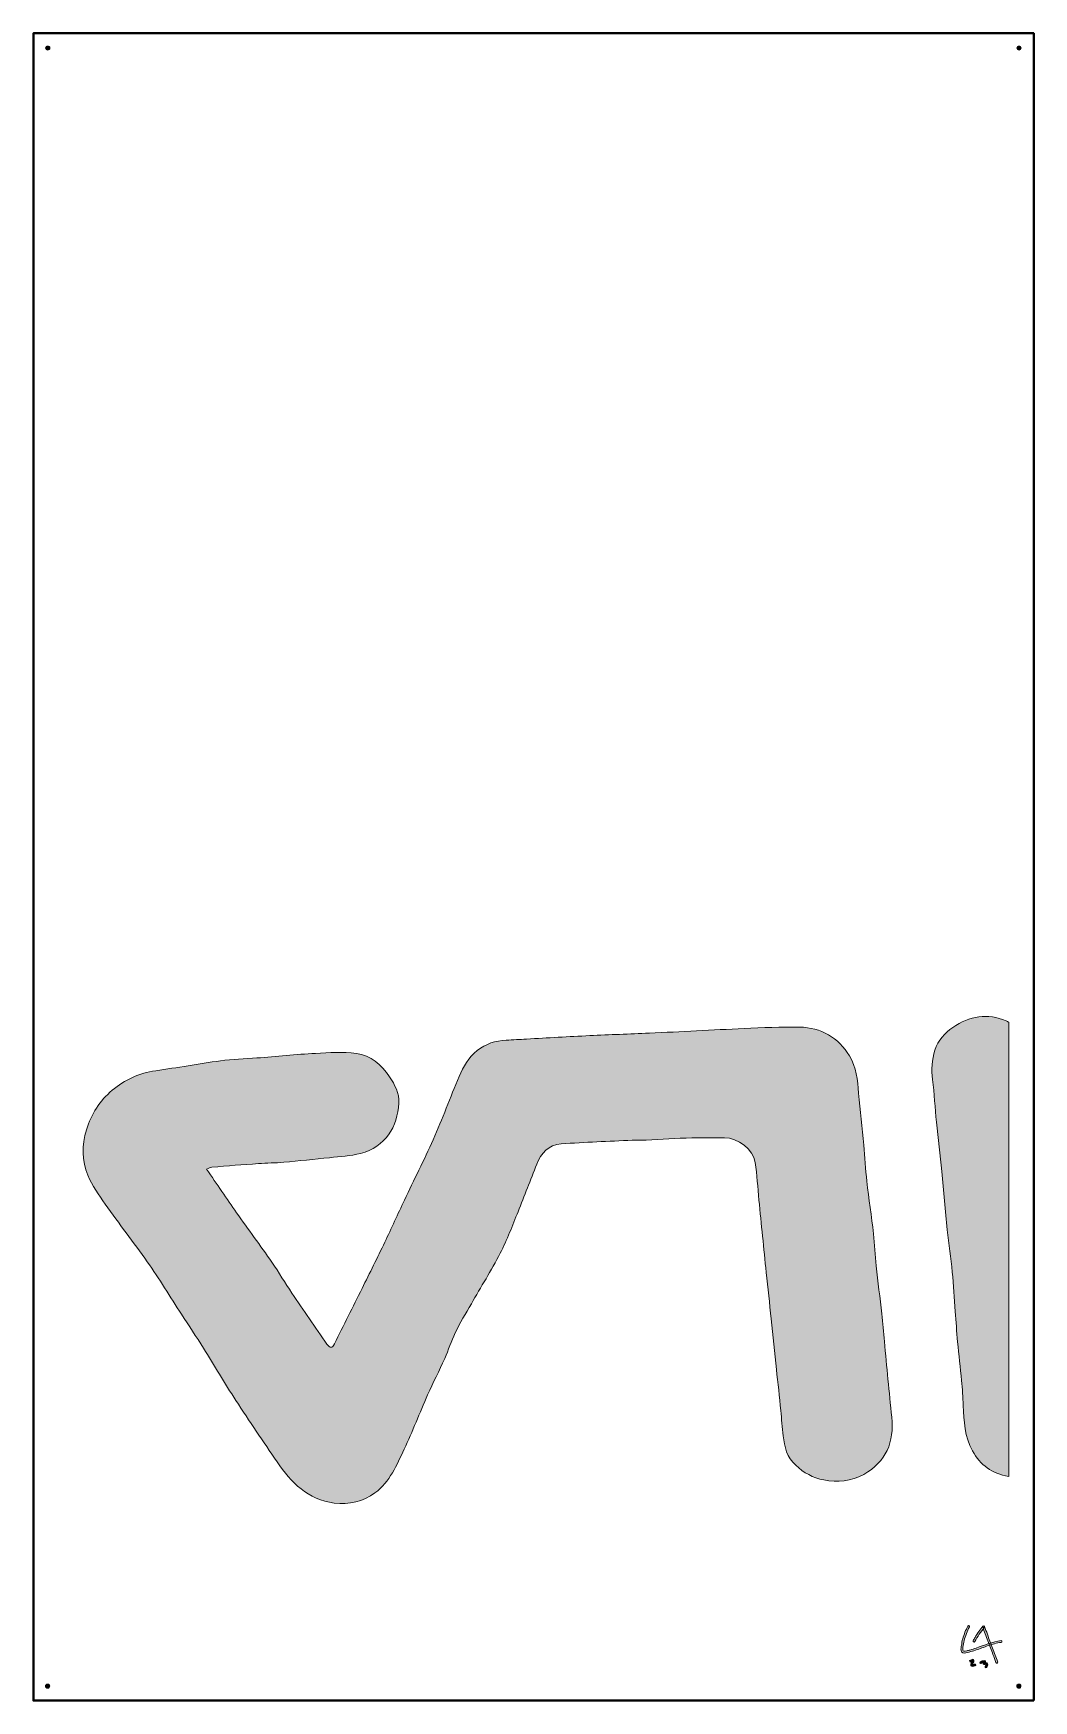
# Model space of a CAD drawing. Header units: millimetres. Extents: x 0 to 1200, y -2000 to 0.
import ezdxf

# ---------------------------------------------------------------- set-up
doc = ezdxf.new("R2010")
doc.units = ezdxf.units.MM
doc.header["$MEASUREMENT"] = 0
for name, color, linetype, lineweight in [('2023-013', 7, 'Continuous', 0), ('Bounding Box', 7, 'Continuous', 0), ('Screws', 7, 'Continuous', 0)]:
    doc.layers.add(name, color=color, linetype=linetype, lineweight=lineweight)

msp = doc.modelspace()

# ---------------------------------------------------------------- hatches: boundary and pattern name
at = {"layer": '2023-013', "true_color": 0x000000, "transparency": 33554687}
h = msp.add_hatch(color=18, dxfattribs=at)
h.dxf.hatch_style = 2
edge = h.paths.add_edge_path()
edge.add_spline(control_points=[(1167.1, -1184.4), (1145.1, -1175), (1122.9, -1178.6), (1103.2, -1192.3), (1093.5, -1199), (1085.6, -1207.6), (1081.7, -1219.7), (1077.9, -1231.4), (1077.3, -1242.8), (1078.8, -1254.9), (1081, -1271.8), (1081.9, -1288.9), (1083.6, -1305.9), (1085.6, -1325.6), (1088, -1345.3), (1090, -1365), (1092.3, -1388.4), (1094, -1411.9), (1096.4, -1435.2), (1098.2, -1452.1), (1100.8, -1468.8), (1102.5, -1485.7), (1104.1, -1501.4), (1104.9, -1517.2), (1106.1, -1532.9), (1107, -1545.1), (1107.8, -1557.3), (1108.9, -1569.5), (1110.4, -1584.9), (1112.3, -1600.3), (1113.7, -1615.8), (1114.6, -1625.8), (1115.3, -1635.8), (1115.8, -1645.8), (1116.8, -1664.4), (1117.3, -1683.2), (1126.8, -1700.2), (1136.3, -1717.1), (1149.8, -1727.8), (1170.2, -1730.8), (1170.2, -1730.8), (1170.2, -1185.8), (1170.2, -1185.8), (1169.1, -1185.3), (1168.1, -1184.8), (1167.1, -1184.4)], knot_values=[0, 0, 0, 0, 1, 1, 1, 2, 2, 2, 3, 3, 3, 4, 4, 4, 5, 5, 5, 6, 6, 6, 7, 7, 7, 8, 8, 8, 9, 9, 9, 10, 10, 10, 11, 11, 11, 12, 12, 12, 13, 13, 13, 14, 14, 14, 15, 15, 15, 15], degree=3, periodic=0)
h = msp.add_hatch(color=18, dxfattribs=at)
h.dxf.hatch_style = 2
edge = h.paths.add_edge_path()
edge.add_spline(control_points=[(1021.1, -1569), (1020, -1557.9), (1019.2, -1546.8), (1017.9, -1535.8), (1015.8, -1516.6), (1013.4, -1497.5), (1011.4, -1478.3), (1010, -1465.5), (1009.5, -1452.6), (1008, -1439.9), (1005.6, -1418.8), (1002.4, -1397.8), (1000.1, -1376.8), (998.4, -1362.3), (997.8, -1347.8), (996.4, -1333.3), (994.4, -1312.6), (991.7, -1291.9), (990.2, -1271.2), (989.1, -1255.5), (987.3, -1239.6), (979.2, -1226.4), (966, -1204.6), (945.3, -1192.3), (919.4, -1191.9), (897.2, -1191.5), (874.9, -1192.6), (852.7, -1193.6), (814.8, -1195.2), (777, -1197.4), (739.2, -1199.1), (715.3, -1200.2), (691.5, -1200.9), (667.7, -1202.1), (642.4, -1203.3), (617.1, -1204.8), (591.8, -1206.2), (583.7, -1206.7), (575.5, -1207.1), (567.4, -1207.6), (554.6, -1208.4), (543, -1211.6), (532.6, -1219.8), (522, -1228.2), (516, -1239.4), (511, -1251.2), (500.4, -1276.3), (490.8, -1301.9), (479.8, -1326.9), (468.9, -1351.4), (456.8, -1375.3), (445.3, -1399.5), (437.4, -1416.2), (429.8, -1433.2), (421.8, -1449.9), (412.9, -1468.4), (403.7, -1486.8), (394.6, -1505.3), (383.5, -1527.5), (372.4, -1549.7), (361.3, -1571.9), (358.7, -1577.1), (355.9, -1577.4), (352.4, -1572.3), (338.3, -1551.9), (324.3, -1531.5), (310.4, -1511), (302.2, -1498.8), (294.7, -1486.1), (286.4, -1474), (272.5, -1454), (258, -1434.4), (244, -1414.5), (232.2, -1397.6), (220.5, -1380.5), (208, -1362.2), (211, -1361.1), (212.7, -1360.1), (214.4, -1359.9), (233, -1358.4), (251.6, -1356.9), (270.2, -1355.6), (280.3, -1354.9), (290.4, -1354.9), (300.5, -1354), (318.8, -1352.4), (337.2, -1350.5), (355.5, -1348.5), (367.9, -1347.1), (380.7, -1346.5), (392.7, -1343.4), (422.7, -1335.6), (436.9, -1311.5), (438.6, -1283), (439.3, -1271.2), (433.9, -1261.2), (427.5, -1251.5), (417.8, -1236.8), (404.9, -1225.8), (387.7, -1223.6), (371.6, -1221.4), (355, -1222.5), (338.7, -1223.4), (315.2, -1224.6), (291.9, -1227), (268.4, -1228.9), (253.8, -1230.1), (239.1, -1230.4), (224.6, -1232.3), (198.7, -1235.8), (172.9, -1240.6), (147, -1244.2), (127.1, -1246.9), (109.9, -1255.1), (94.8, -1267.7), (79.8, -1280.2), (69.7, -1296.1), (63.9, -1315), (58.1, -1333.7), (58.7, -1352.1), (65.6, -1369.6), (70.6, -1382), (78.7, -1393.4), (86.5, -1404.4), (102.9, -1427.6), (120.5, -1450), (136.8, -1473.3), (151.2, -1493.9), (164.3, -1515.3), (178, -1536.4), (186.8, -1549.9), (195.6, -1563.3), (204.2, -1576.9), (217.3, -1597.8), (229.7, -1619), (243.1, -1639.7), (259.3, -1664.5), (275.9, -1689), (292.6, -1713.5), (309.5, -1738.1), (329.3, -1758.8), (361.2, -1762.8), (379.2, -1765), (395.5, -1761.3), (410, -1750.5), (427.9, -1737.3), (436.1, -1717.3), (445, -1698.2), (455, -1676.8), (463.6, -1654.7), (473.2, -1633), (479.7, -1618.3), (487.1, -1604.1), (493.7, -1589.4), (498.2, -1579.3), (501.3, -1568.6), (506.2, -1558.7), (512, -1546.8), (519, -1535.4), (525.6, -1523.8), (537.1, -1503.6), (549.5, -1483.8), (560.2, -1463.1), (568.5, -1447), (574.9, -1430), (581.7, -1413.3), (589.4, -1394.4), (596.5, -1375.3), (604, -1356.4), (609.4, -1342.9), (618.1, -1332.9), (633.5, -1331.9), (661.9, -1330.1), (690.3, -1328.9), (718.6, -1327.5), (724.2, -1327.2), (729.7, -1327.6), (735.3, -1327.3), (753.5, -1326.5), (771.7, -1325.3), (790, -1324.7), (803.1, -1324.3), (816.3, -1324.7), (829.4, -1324.6), (845, -1324.4), (863.7, -1338.7), (866.1, -1354.1), (868.4, -1369.1), (869.1, -1384.3), (870.6, -1399.4), (873.5, -1428.3), (876.4, -1457.3), (879.3, -1486.2), (881.2, -1504.8), (883.4, -1523.4), (885.4, -1541.9), (887.5, -1562.1), (889.5, -1582.2), (891.6, -1602.4), (893.4, -1618.9), (895.2, -1635.3), (896.9, -1651.8), (897.9, -1661.9), (898.4, -1672.1), (899.6, -1682.2), (901.3, -1695.3), (904.2, -1707.9), (914.7, -1717.5), (924.4, -1726.4), (935.4, -1732.7), (948.3, -1735.1), (965, -1738.3), (981.3, -1736.8), (996.3, -1728.4), (1023.2, -1713.3), (1033.1, -1689.7), (1030, -1659.7), (1026.8, -1629.5), (1024, -1599.2), (1021.1, -1569)], knot_values=[0, 0, 0, 0, 1, 1, 1, 2, 2, 2, 3, 3, 3, 4, 4, 4, 5, 5, 5, 6, 6, 6, 7, 7, 7, 8, 8, 8, 9, 9, 9, 10, 10, 10, 11, 11, 11, 12, 12, 12, 13, 13, 13, 14, 14, 14, 15, 15, 15, 16, 16, 16, 17, 17, 17, 18, 18, 18, 19, 19, 19, 20, 20, 20, 21, 21, 21, 22, 22, 22, 23, 23, 23, 24, 24, 24, 25, 25, 25, 26, 26, 26, 27, 27, 27, 28, 28, 28, 29, 29, 29, 30, 30, 30, 31, 31, 31, 32, 32, 32, 33, 33, 33, 34, 34, 34, 35, 35, 35, 36, 36, 36, 37, 37, 37, 38, 38, 38, 39, 39, 39, 40, 40, 40, 41, 41, 41, 42, 42, 42, 43, 43, 43, 44, 44, 44, 45, 45, 45, 46, 46, 46, 47, 47, 47, 48, 48, 48, 49, 49, 49, 50, 50, 50, 51, 51, 51, 52, 52, 52, 53, 53, 53, 54, 54, 54, 55, 55, 55, 56, 56, 56, 57, 57, 57, 58, 58, 58, 59, 59, 59, 60, 60, 60, 61, 61, 61, 62, 62, 62, 63, 63, 63, 64, 64, 64, 65, 65, 65, 66, 66, 66, 67, 67, 67, 68, 68, 68, 69, 69, 69, 70, 70, 70, 71, 71, 71, 72, 72, 72, 73, 73, 73, 73], degree=3, periodic=0)
at = {"layer": '2023-013', "true_color": 0x231f20, "transparency": 33554687}
h = msp.add_hatch(color=250, dxfattribs=at)
h.dxf.hatch_style = 2
edge = h.paths.add_edge_path()
edge.add_spline(control_points=[(1121.3, -1910.3), (1118.7, -1915.1), (1116.6, -1920.3), (1115.1, -1925.6), (1114.4, -1928.2), (1113.9, -1930.9), (1113.5, -1933.6), (1113.3, -1935), (1113.1, -1936.4), (1113, -1937.8), (1112.9, -1938.9), (1113, -1940.2), (1113.6, -1941.1), (1115.1, -1943.7), (1118.6, -1942.6), (1120.9, -1942), (1123.5, -1941.4), (1126.1, -1940.7), (1128.6, -1939.9), (1133.7, -1938.2), (1138.8, -1936.3), (1143.8, -1934.5), (1148.8, -1932.7), (1154, -1931.1), (1159.2, -1930.2), (1159.9, -1930.1), (1160.5, -1930), (1161.1, -1930), (1161.7, -1929.9), (1162.2, -1929.5), (1162.2, -1928.9), (1162.2, -1928.3), (1161.7, -1927.7), (1161.1, -1927.7), (1150.7, -1929.1), (1141, -1933.3), (1131.2, -1936.7), (1128.7, -1937.6), (1126.2, -1938.4), (1123.7, -1939.1), (1122.5, -1939.4), (1121.2, -1939.7), (1119.9, -1940), (1118.8, -1940.2), (1117.6, -1940.6), (1116.4, -1940.5), (1115.6, -1940.5), (1115.3, -1939.9), (1115.2, -1939.1), (1115.1, -1937.9), (1115.3, -1936.7), (1115.4, -1935.6), (1115.7, -1933), (1116.2, -1930.4), (1116.8, -1927.9), (1118.2, -1922.1), (1120.4, -1916.6), (1123.2, -1911.4), (1123.9, -1910.2), (1122, -1909.1), (1121.3, -1910.3), (1121.3, -1910.3), (1121.3, -1910.3), (1121.3, -1910.3)], knot_values=[0, 0, 0, 0, 1, 1, 1, 2, 2, 2, 3, 3, 3, 4, 4, 4, 5, 5, 5, 6, 6, 6, 7, 7, 7, 8, 8, 8, 9, 9, 9, 10, 10, 10, 11, 11, 11, 12, 12, 12, 13, 13, 13, 14, 14, 14, 15, 15, 15, 16, 16, 16, 17, 17, 17, 18, 18, 18, 19, 19, 19, 20, 20, 20, 21, 21, 21, 21], degree=3, periodic=0)
h = msp.add_hatch(color=250, dxfattribs=at)
h.dxf.hatch_style = 2
edge = h.paths.add_edge_path()
edge.add_spline(control_points=[(1129.5, -1929), (1132.9, -1923), (1136.7, -1917.3), (1141, -1911.9), (1140.3, -1911.7), (1139.7, -1911.5), (1139.1, -1911.4), (1141.1, -1916.9), (1143.1, -1922.5), (1145.2, -1928.1), (1147.2, -1933.6), (1149.3, -1939.1), (1151.4, -1944.6), (1152.6, -1947.8), (1153.8, -1950.9), (1155, -1954), (1155.2, -1954.6), (1155.7, -1955), (1156.3, -1954.8), (1156.9, -1954.7), (1157.3, -1954), (1157.1, -1953.5), (1155, -1947.9), (1152.9, -1942.4), (1150.8, -1936.8), (1148.7, -1931.3), (1146.7, -1925.8), (1144.7, -1920.2), (1143.5, -1917.1), (1142.4, -1913.9), (1141.2, -1910.8), (1141, -1910.1), (1140, -1909.6), (1139.4, -1910.3), (1136, -1914.6), (1132.8, -1919.2), (1129.9, -1923.9), (1129.1, -1925.2), (1128.4, -1926.6), (1127.6, -1927.9), (1126.9, -1929.2), (1128.8, -1930.3), (1129.5, -1929), (1129.5, -1929), (1129.5, -1929), (1129.5, -1929)], knot_values=[0, 0, 0, 0, 1, 1, 1, 2, 2, 2, 3, 3, 3, 4, 4, 4, 5, 5, 5, 6, 6, 6, 7, 7, 7, 8, 8, 8, 9, 9, 9, 10, 10, 10, 11, 11, 11, 12, 12, 12, 13, 13, 13, 14, 14, 14, 15, 15, 15, 15], degree=3, periodic=0)
h = msp.add_hatch(color=250, dxfattribs=at)
h.dxf.hatch_style = 2
edge = h.paths.add_edge_path()
edge.add_spline(control_points=[(1125, -1953.4), (1125.4, -1953.2), (1125.8, -1952.9), (1126.2, -1952.7), (1126.3, -1952.7), (1126.4, -1952.6), (1126.5, -1952.6), (1126.6, -1952.5), (1126.7, -1952.5), (1126.7, -1952.5), (1126.7, -1952.5), (1126.9, -1952.4), (1126.8, -1952.4), (1126.8, -1952.5), (1127, -1952.4), (1127, -1952.4), (1127.1, -1952.3), (1127.2, -1952.3), (1127.2, -1952.3), (1127.1, -1952.3), (1127.1, -1952.3), (1127.1, -1952.3), (1126.9, -1952.1), (1126.6, -1952), (1126.4, -1951.8), (1126.4, -1951.8), (1126.4, -1951.6), (1126.4, -1951.7), (1126.4, -1951.8), (1126.4, -1951.6), (1126.4, -1951.6), (1126.4, -1951.7), (1126.4, -1951.9), (1126.3, -1952), (1126.3, -1952.2), (1126.2, -1952.4), (1126.1, -1952.6), (1126.1, -1952.8), (1126.2, -1952.5), (1126.1, -1952.7), (1126, -1952.8), (1126, -1952.9), (1125.9, -1953), (1125.8, -1953.2), (1125.7, -1953.4), (1125.6, -1953.6), (1125.2, -1954.4), (1124.8, -1955.2), (1124.7, -1956.1), (1124.6, -1956.7), (1124.5, -1957.4), (1125, -1958), (1125.4, -1958.5), (1126, -1958.7), (1126.6, -1958.7), (1127.8, -1958.8), (1129, -1958.6), (1130.1, -1958.1), (1130.6, -1957.9), (1131.1, -1957.4), (1130.9, -1956.8), (1130.7, -1956.3), (1130.1, -1955.8), (1129.5, -1956), (1129, -1956.2), (1128.6, -1956.3), (1128.1, -1956.4), (1128, -1956.4), (1127.9, -1956.4), (1127.9, -1956.5), (1127.9, -1956.5), (1128, -1956.4), (1127.9, -1956.5), (1127.8, -1956.5), (1127.6, -1956.5), (1127.5, -1956.5), (1127.3, -1956.5), (1127, -1956.5), (1126.7, -1956.5), (1126.7, -1956.5), (1126.6, -1956.5), (1126.6, -1956.5), (1126.5, -1956.5), (1126.4, -1956.5), (1126.5, -1956.5), (1126.7, -1956.5), (1126.5, -1956.5), (1126.5, -1956.5), (1126.5, -1956.5), (1126.6, -1956.5), (1126.7, -1956.6), (1126.6, -1956.6), (1126.9, -1957), (1126.8, -1956.8), (1126.8, -1956.7), (1126.8, -1956.8), (1126.8, -1956.9), (1126.8, -1956.8), (1126.8, -1956.6), (1126.8, -1956.5), (1126.8, -1956.4), (1126.8, -1956.7), (1126.8, -1956.5), (1126.8, -1956.5), (1126.8, -1956.4), (1126.8, -1956.4), (1126.9, -1956.3), (1126.9, -1956.2), (1126.9, -1956.1), (1126.9, -1956), (1127, -1955.9), (1127, -1955.8), (1127, -1955.8), (1127.1, -1955.7), (1127.1, -1955.7), (1127.1, -1955.6), (1127.1, -1955.6), (1127.1, -1955.7), (1127.4, -1954.8), (1127.9, -1954), (1128.3, -1953.1), (1128.4, -1952.7), (1128.6, -1952.2), (1128.6, -1951.7), (1128.6, -1950.9), (1128, -1950.2), (1127.2, -1950.1), (1126.6, -1950.1), (1125.9, -1950.4), (1125.4, -1950.7), (1124.8, -1950.9), (1124.3, -1951.2), (1123.8, -1951.5), (1123.4, -1951.9), (1123.1, -1952.5), (1123.5, -1953), (1123.8, -1953.5), (1124.4, -1953.8), (1125, -1953.4), (1125, -1953.4), (1125, -1953.4), (1125, -1953.4)], knot_values=[0, 0, 0, 0, 1, 1, 1, 2, 2, 2, 3, 3, 3, 4, 4, 4, 5, 5, 5, 6, 6, 6, 7, 7, 7, 8, 8, 8, 9, 9, 9, 10, 10, 10, 11, 11, 11, 12, 12, 12, 13, 13, 13, 14, 14, 14, 15, 15, 15, 16, 16, 16, 17, 17, 17, 18, 18, 18, 19, 19, 19, 20, 20, 20, 21, 21, 21, 22, 22, 22, 23, 23, 23, 24, 24, 24, 25, 25, 25, 26, 26, 26, 27, 27, 27, 28, 28, 28, 29, 29, 29, 30, 30, 30, 31, 31, 31, 32, 32, 32, 33, 33, 33, 34, 34, 34, 35, 35, 35, 36, 36, 36, 37, 37, 37, 38, 38, 38, 39, 39, 39, 40, 40, 40, 41, 41, 41, 42, 42, 42, 43, 43, 43, 44, 44, 44, 45, 45, 45, 46, 46, 46, 47, 47, 47, 47], degree=3, periodic=0)
h = msp.add_hatch(color=250, dxfattribs=at)
h.dxf.hatch_style = 2
edge = h.paths.add_edge_path()
edge.add_spline(control_points=[(1137.1, -1955.3), (1138.4, -1954.5), (1139.9, -1954), (1141.4, -1954), (1141.1, -1953.5), (1140.7, -1953.1), (1140.4, -1952.6), (1140.3, -1953.5), (1140, -1954.1), (1139.5, -1954.8), (1139, -1955.4), (1139.7, -1956.5), (1140.5, -1956.4), (1141.1, -1956.3), (1141.8, -1956.3), (1142.4, -1956.2), (1142.6, -1956.2), (1142.7, -1956.2), (1142.9, -1956.1), (1142.9, -1956.1), (1143, -1956.1), (1143.1, -1956.1), (1143.3, -1956.1), (1143.2, -1956.1), (1142.8, -1956), (1142.8, -1955.9), (1142.7, -1955.7), (1142.8, -1955.9), (1142.8, -1956), (1142.8, -1956.2), (1142.9, -1956.3), (1142.9, -1956.4), (1142.9, -1956.4), (1142.9, -1956.3), (1142.9, -1956.3), (1142.9, -1956.4), (1142.9, -1956.5), (1142.9, -1956.6), (1142.9, -1956.7), (1142.9, -1956.8), (1142.9, -1956.9), (1142.9, -1957), (1142.9, -1957), (1142.9, -1956.9), (1142.9, -1956.9), (1142.8, -1957.1), (1142.8, -1957.2), (1142.8, -1957.3), (1142.8, -1957.4), (1142.7, -1957.5), (1142.7, -1957.6), (1142.7, -1957.7), (1142.7, -1957.5), (1142.6, -1957.9), (1142.6, -1957.9), (1142.5, -1958), (1142.4, -1958.1), (1142.4, -1958.2), (1142.3, -1958.3), (1142.3, -1958.3), (1142.4, -1958.2), (1142.3, -1958.3), (1142.3, -1958.4), (1142.2, -1958.4), (1141.8, -1958.8), (1141.8, -1959.5), (1142.2, -1960), (1142.6, -1960.4), (1143.4, -1960.4), (1143.8, -1960), (1144.8, -1958.8), (1145.3, -1957.2), (1145, -1955.6), (1144.7, -1954.6), (1144.1, -1953.9), (1143, -1953.9), (1142.2, -1954), (1141.3, -1954.1), (1140.5, -1954.2), (1140.8, -1954.8), (1141.1, -1955.3), (1141.4, -1955.9), (1142, -1955.1), (1142.4, -1954.2), (1142.5, -1953.2), (1142.6, -1952.5), (1142.2, -1951.8), (1141.4, -1951.8), (1139.5, -1951.8), (1137.6, -1952.4), (1136, -1953.4), (1135.5, -1953.7), (1135.3, -1954.4), (1135.6, -1954.9), (1135.9, -1955.4), (1136.6, -1955.6), (1137.1, -1955.3), (1137.1, -1955.3), (1137.1, -1955.3), (1137.1, -1955.3)], knot_values=[0, 0, 0, 0, 1, 1, 1, 2, 2, 2, 3, 3, 3, 4, 4, 4, 5, 5, 5, 6, 6, 6, 7, 7, 7, 8, 8, 8, 9, 9, 9, 10, 10, 10, 11, 11, 11, 12, 12, 12, 13, 13, 13, 14, 14, 14, 15, 15, 15, 16, 16, 16, 17, 17, 17, 18, 18, 18, 19, 19, 19, 20, 20, 20, 21, 21, 21, 22, 22, 22, 23, 23, 23, 24, 24, 24, 25, 25, 25, 26, 26, 26, 27, 27, 27, 28, 28, 28, 29, 29, 29, 30, 30, 30, 31, 31, 31, 32, 32, 32, 33, 33, 33, 33], degree=3, periodic=0)
at = {"layer": 'Screws', "true_color": 0x000000, "transparency": 33554687}
h = msp.add_hatch(color=18, dxfattribs=at)
h.dxf.hatch_style = 2
edge = h.paths.add_edge_path()
edge.add_ellipse((17.4, -17.5), major_axis=(2.56, 0), ratio=0.965517, start_angle=0, end_angle=360)
h = msp.add_hatch(color=18, dxfattribs=at)
h.dxf.hatch_style = 2
edge = h.paths.add_edge_path()
edge.add_ellipse((1182.6, -17.5), major_axis=(2.56, 0), ratio=0.965517, start_angle=0, end_angle=360)
h = msp.add_hatch(color=18, dxfattribs=at)
h.dxf.hatch_style = 2
edge = h.paths.add_edge_path()
edge.add_ellipse((17.3, -1982.4), major_axis=(2.56, 0), ratio=0.965517, start_angle=0, end_angle=360)
h = msp.add_hatch(color=18, dxfattribs=at)
h.dxf.hatch_style = 2
edge = h.paths.add_edge_path()
edge.add_ellipse((1182.4, -1982.4), major_axis=(2.56, 0), ratio=0.965517, start_angle=0, end_angle=360)

# ---------------------------------------------------------------- linework, layer by layer
at = {"layer": '2023-013'}
for points, knots in [([(1167.1, -1184.4), (1145.1, -1175), (1122.9, -1178.6), (1103.2, -1192.3), (1093.5, -1199), (1085.6, -1207.6), (1081.7, -1219.7), (1077.9, -1231.4), (1077.3, -1242.8), (1078.8, -1254.9), (1081, -1271.8), (1081.9, -1288.9), (1083.6, -1305.9), (1085.6, -1325.6), (1088, -1345.3), (1090, -1365), (1092.3, -1388.4), (1094, -1411.9), (1096.4, -1435.2), (1098.2, -1452.1), (1100.8, -1468.8), (1102.5, -1485.7), (1104.1, -1501.4), (1104.9, -1517.2), (1106.1, -1532.9), (1107, -1545.1), (1107.8, -1557.3), (1108.9, -1569.5), (1110.4, -1584.9), (1112.3, -1600.3), (1113.7, -1615.8), (1114.6, -1625.8), (1115.3, -1635.8), (1115.8, -1645.8), (1116.8, -1664.4), (1117.3, -1683.2), (1126.8, -1700.2), (1136.3, -1717.1), (1149.8, -1727.8), (1170.2, -1730.8), (1170.2, -1730.8), (1170.2, -1185.8), (1170.2, -1185.8), (1169.1, -1185.3), (1168.1, -1184.8), (1167.1, -1184.4)], [0, 0, 0, 0, 1, 1, 1, 2, 2, 2, 3, 3, 3, 4, 4, 4, 5, 5, 5, 6, 6, 6, 7, 7, 7, 8, 8, 8, 9, 9, 9, 10, 10, 10, 11, 11, 11, 12, 12, 12, 13, 13, 13, 14, 14, 14, 15, 15, 15, 15]), ([(1021.1, -1569), (1020, -1557.9), (1019.2, -1546.8), (1017.9, -1535.8), (1015.8, -1516.6), (1013.4, -1497.5), (1011.4, -1478.3), (1010, -1465.5), (1009.5, -1452.6), (1008, -1439.9), (1005.6, -1418.8), (1002.4, -1397.8), (1000.1, -1376.8), (998.4, -1362.3), (997.8, -1347.8), (996.4, -1333.3), (994.4, -1312.6), (991.7, -1291.9), (990.2, -1271.2), (989.1, -1255.5), (987.3, -1239.6), (979.2, -1226.4), (966, -1204.6), (945.3, -1192.3), (919.4, -1191.9), (897.2, -1191.5), (874.9, -1192.6), (852.7, -1193.6), (814.8, -1195.2), (777, -1197.4), (739.2, -1199.1), (715.3, -1200.2), (691.5, -1200.9), (667.7, -1202.1), (642.4, -1203.3), (617.1, -1204.8), (591.8, -1206.2), (583.7, -1206.7), (575.5, -1207.1), (567.4, -1207.6), (554.6, -1208.4), (543, -1211.6), (532.6, -1219.8), (522, -1228.2), (516, -1239.4), (511, -1251.2), (500.4, -1276.3), (490.8, -1301.9), (479.8, -1326.9), (468.9, -1351.4), (456.8, -1375.3), (445.3, -1399.5), (437.4, -1416.2), (429.8, -1433.2), (421.8, -1449.9), (412.9, -1468.4), (403.7, -1486.8), (394.6, -1505.3), (383.5, -1527.5), (372.4, -1549.7), (361.3, -1571.9), (358.7, -1577.1), (355.9, -1577.4), (352.4, -1572.3), (338.3, -1551.9), (324.3, -1531.5), (310.4, -1511), (302.2, -1498.8), (294.7, -1486.1), (286.4, -1474), (272.5, -1454), (258, -1434.4), (244, -1414.5), (232.2, -1397.6), (220.5, -1380.5), (208, -1362.2), (211, -1361.1), (212.7, -1360.1), (214.4, -1359.9), (233, -1358.4), (251.6, -1356.9), (270.2, -1355.6), (280.3, -1354.9), (290.4, -1354.9), (300.5, -1354), (318.8, -1352.4), (337.2, -1350.5), (355.5, -1348.5), (367.9, -1347.1), (380.7, -1346.5), (392.7, -1343.4), (422.7, -1335.6), (436.9, -1311.5), (438.6, -1283), (439.3, -1271.2), (433.9, -1261.2), (427.5, -1251.5), (417.8, -1236.8), (404.9, -1225.8), (387.7, -1223.6), (371.6, -1221.4), (355, -1222.5), (338.7, -1223.4), (315.2, -1224.6), (291.9, -1227), (268.4, -1228.9), (253.8, -1230.1), (239.1, -1230.4), (224.6, -1232.3), (198.7, -1235.8), (172.9, -1240.6), (147, -1244.2), (127.1, -1246.9), (109.9, -1255.1), (94.8, -1267.7), (79.8, -1280.2), (69.7, -1296.1), (63.9, -1315), (58.1, -1333.7), (58.7, -1352.1), (65.6, -1369.6), (70.6, -1382), (78.7, -1393.4), (86.5, -1404.4), (102.9, -1427.6), (120.5, -1450), (136.8, -1473.3), (151.2, -1493.9), (164.3, -1515.3), (178, -1536.4), (186.8, -1549.9), (195.6, -1563.3), (204.2, -1576.9), (217.3, -1597.8), (229.7, -1619), (243.1, -1639.7), (259.3, -1664.5), (275.9, -1689), (292.6, -1713.5), (309.5, -1738.1), (329.3, -1758.8), (361.2, -1762.8), (379.2, -1765), (395.5, -1761.3), (410, -1750.5), (427.9, -1737.3), (436.1, -1717.3), (445, -1698.2), (455, -1676.8), (463.6, -1654.7), (473.2, -1633), (479.7, -1618.3), (487.1, -1604.1), (493.7, -1589.4), (498.2, -1579.3), (501.3, -1568.6), (506.2, -1558.7), (512, -1546.8), (519, -1535.4), (525.6, -1523.8), (537.1, -1503.6), (549.5, -1483.8), (560.2, -1463.1), (568.5, -1447), (574.9, -1430), (581.7, -1413.3), (589.4, -1394.4), (596.5, -1375.3), (604, -1356.4), (609.4, -1342.9), (618.1, -1332.9), (633.5, -1331.9), (661.9, -1330.1), (690.3, -1328.9), (718.6, -1327.5), (724.2, -1327.2), (729.7, -1327.6), (735.3, -1327.3), (753.5, -1326.5), (771.7, -1325.3), (790, -1324.7), (803.1, -1324.3), (816.3, -1324.7), (829.4, -1324.6), (845, -1324.4), (863.7, -1338.7), (866.1, -1354.1), (868.4, -1369.1), (869.1, -1384.3), (870.6, -1399.4), (873.5, -1428.3), (876.4, -1457.3), (879.3, -1486.2), (881.2, -1504.8), (883.4, -1523.4), (885.4, -1541.9), (887.5, -1562.1), (889.5, -1582.2), (891.6, -1602.4), (893.4, -1618.9), (895.2, -1635.3), (896.9, -1651.8), (897.9, -1661.9), (898.4, -1672.1), (899.6, -1682.2), (901.3, -1695.3), (904.2, -1707.9), (914.7, -1717.5), (924.4, -1726.4), (935.4, -1732.7), (948.3, -1735.1), (965, -1738.3), (981.3, -1736.8), (996.3, -1728.4), (1023.2, -1713.3), (1033.1, -1689.7), (1030, -1659.7), (1026.8, -1629.5), (1024, -1599.2), (1021.1, -1569)], [0, 0, 0, 0, 1, 1, 1, 2, 2, 2, 3, 3, 3, 4, 4, 4, 5, 5, 5, 6, 6, 6, 7, 7, 7, 8, 8, 8, 9, 9, 9, 10, 10, 10, 11, 11, 11, 12, 12, 12, 13, 13, 13, 14, 14, 14, 15, 15, 15, 16, 16, 16, 17, 17, 17, 18, 18, 18, 19, 19, 19, 20, 20, 20, 21, 21, 21, 22, 22, 22, 23, 23, 23, 24, 24, 24, 25, 25, 25, 26, 26, 26, 27, 27, 27, 28, 28, 28, 29, 29, 29, 30, 30, 30, 31, 31, 31, 32, 32, 32, 33, 33, 33, 34, 34, 34, 35, 35, 35, 36, 36, 36, 37, 37, 37, 38, 38, 38, 39, 39, 39, 40, 40, 40, 41, 41, 41, 42, 42, 42, 43, 43, 43, 44, 44, 44, 45, 45, 45, 46, 46, 46, 47, 47, 47, 48, 48, 48, 49, 49, 49, 50, 50, 50, 51, 51, 51, 52, 52, 52, 53, 53, 53, 54, 54, 54, 55, 55, 55, 56, 56, 56, 57, 57, 57, 58, 58, 58, 59, 59, 59, 60, 60, 60, 61, 61, 61, 62, 62, 62, 63, 63, 63, 64, 64, 64, 65, 65, 65, 66, 66, 66, 67, 67, 67, 68, 68, 68, 69, 69, 69, 70, 70, 70, 71, 71, 71, 72, 72, 72, 73, 73, 73, 73]), ([(1121.3, -1910.3), (1118.7, -1915.1), (1116.6, -1920.3), (1115.1, -1925.6), (1114.4, -1928.2), (1113.9, -1930.9), (1113.5, -1933.6), (1113.3, -1935), (1113.1, -1936.4), (1113, -1937.8), (1112.9, -1938.9), (1113, -1940.2), (1113.6, -1941.1), (1115.1, -1943.7), (1118.6, -1942.6), (1120.9, -1942), (1123.5, -1941.4), (1126.1, -1940.7), (1128.6, -1939.9), (1133.7, -1938.2), (1138.8, -1936.3), (1143.8, -1934.5), (1148.8, -1932.7), (1154, -1931.1), (1159.2, -1930.2), (1159.9, -1930.1), (1160.5, -1930), (1161.1, -1930), (1161.7, -1929.9), (1162.2, -1929.5), (1162.2, -1928.9), (1162.2, -1928.3), (1161.7, -1927.7), (1161.1, -1927.7), (1150.7, -1929.1), (1141, -1933.3), (1131.2, -1936.7), (1128.7, -1937.6), (1126.2, -1938.4), (1123.7, -1939.1), (1122.5, -1939.4), (1121.2, -1939.7), (1119.9, -1940), (1118.8, -1940.2), (1117.6, -1940.6), (1116.4, -1940.5), (1115.6, -1940.5), (1115.3, -1939.9), (1115.2, -1939.1), (1115.1, -1937.9), (1115.3, -1936.7), (1115.4, -1935.6), (1115.7, -1933), (1116.2, -1930.4), (1116.8, -1927.9), (1118.2, -1922.1), (1120.4, -1916.6), (1123.2, -1911.4), (1123.9, -1910.2), (1122, -1909.1), (1121.3, -1910.3), (1121.3, -1910.3), (1121.3, -1910.3), (1121.3, -1910.3)], [0, 0, 0, 0, 1, 1, 1, 2, 2, 2, 3, 3, 3, 4, 4, 4, 5, 5, 5, 6, 6, 6, 7, 7, 7, 8, 8, 8, 9, 9, 9, 10, 10, 10, 11, 11, 11, 12, 12, 12, 13, 13, 13, 14, 14, 14, 15, 15, 15, 16, 16, 16, 17, 17, 17, 18, 18, 18, 19, 19, 19, 20, 20, 20, 21, 21, 21, 21]), ([(1129.5, -1929), (1132.9, -1923), (1136.7, -1917.3), (1141, -1911.9), (1140.3, -1911.7), (1139.7, -1911.5), (1139.1, -1911.4), (1141.1, -1916.9), (1143.1, -1922.5), (1145.2, -1928.1), (1147.2, -1933.6), (1149.3, -1939.1), (1151.4, -1944.6), (1152.6, -1947.8), (1153.8, -1950.9), (1155, -1954), (1155.2, -1954.6), (1155.7, -1955), (1156.3, -1954.8), (1156.9, -1954.7), (1157.3, -1954), (1157.1, -1953.5), (1155, -1947.9), (1152.9, -1942.4), (1150.8, -1936.8), (1148.7, -1931.3), (1146.7, -1925.8), (1144.7, -1920.2), (1143.5, -1917.1), (1142.4, -1913.9), (1141.2, -1910.8), (1141, -1910.1), (1140, -1909.6), (1139.4, -1910.3), (1136, -1914.6), (1132.8, -1919.2), (1129.9, -1923.9), (1129.1, -1925.2), (1128.4, -1926.6), (1127.6, -1927.9), (1126.9, -1929.2), (1128.8, -1930.3), (1129.5, -1929), (1129.5, -1929), (1129.5, -1929), (1129.5, -1929)], [0, 0, 0, 0, 1, 1, 1, 2, 2, 2, 3, 3, 3, 4, 4, 4, 5, 5, 5, 6, 6, 6, 7, 7, 7, 8, 8, 8, 9, 9, 9, 10, 10, 10, 11, 11, 11, 12, 12, 12, 13, 13, 13, 14, 14, 14, 15, 15, 15, 15]), ([(1125, -1953.4), (1125.4, -1953.2), (1125.8, -1952.9), (1126.2, -1952.7), (1126.3, -1952.7), (1126.4, -1952.6), (1126.5, -1952.6), (1126.6, -1952.5), (1126.7, -1952.5), (1126.7, -1952.5), (1126.7, -1952.5), (1126.9, -1952.4), (1126.8, -1952.4), (1126.8, -1952.5), (1127, -1952.4), (1127, -1952.4), (1127.1, -1952.3), (1127.2, -1952.3), (1127.2, -1952.3), (1127.1, -1952.3), (1127.1, -1952.3), (1127.1, -1952.3), (1126.9, -1952.1), (1126.6, -1952), (1126.4, -1951.8), (1126.4, -1951.8), (1126.4, -1951.6), (1126.4, -1951.7), (1126.4, -1951.8), (1126.4, -1951.6), (1126.4, -1951.6), (1126.4, -1951.7), (1126.4, -1951.9), (1126.3, -1952), (1126.3, -1952.2), (1126.2, -1952.4), (1126.1, -1952.6), (1126.1, -1952.8), (1126.2, -1952.5), (1126.1, -1952.7), (1126, -1952.8), (1126, -1952.9), (1125.9, -1953), (1125.8, -1953.2), (1125.7, -1953.4), (1125.6, -1953.6), (1125.2, -1954.4), (1124.8, -1955.2), (1124.7, -1956.1), (1124.6, -1956.7), (1124.5, -1957.4), (1125, -1958), (1125.4, -1958.5), (1126, -1958.7), (1126.6, -1958.7), (1127.8, -1958.8), (1129, -1958.6), (1130.1, -1958.1), (1130.6, -1957.9), (1131.1, -1957.4), (1130.9, -1956.8), (1130.7, -1956.3), (1130.1, -1955.8), (1129.5, -1956), (1129, -1956.2), (1128.6, -1956.3), (1128.1, -1956.4), (1128, -1956.4), (1127.9, -1956.4), (1127.9, -1956.5), (1127.9, -1956.5), (1128, -1956.4), (1127.9, -1956.5), (1127.8, -1956.5), (1127.6, -1956.5), (1127.5, -1956.5), (1127.3, -1956.5), (1127, -1956.5), (1126.7, -1956.5), (1126.7, -1956.5), (1126.6, -1956.5), (1126.6, -1956.5), (1126.5, -1956.5), (1126.4, -1956.5), (1126.5, -1956.5), (1126.7, -1956.5), (1126.5, -1956.5), (1126.5, -1956.5), (1126.5, -1956.5), (1126.6, -1956.5), (1126.7, -1956.6), (1126.6, -1956.6), (1126.9, -1957), (1126.8, -1956.8), (1126.8, -1956.7), (1126.8, -1956.8), (1126.8, -1956.9), (1126.8, -1956.8), (1126.8, -1956.6), (1126.8, -1956.5), (1126.8, -1956.4), (1126.8, -1956.7), (1126.8, -1956.5), (1126.8, -1956.5), (1126.8, -1956.4), (1126.8, -1956.4), (1126.9, -1956.3), (1126.9, -1956.2), (1126.9, -1956.1), (1126.9, -1956), (1127, -1955.9), (1127, -1955.8), (1127, -1955.8), (1127.1, -1955.7), (1127.1, -1955.7), (1127.1, -1955.6), (1127.1, -1955.6), (1127.1, -1955.7), (1127.4, -1954.8), (1127.9, -1954), (1128.3, -1953.1), (1128.4, -1952.7), (1128.6, -1952.2), (1128.6, -1951.7), (1128.6, -1950.9), (1128, -1950.2), (1127.2, -1950.1), (1126.6, -1950.1), (1125.9, -1950.4), (1125.4, -1950.7), (1124.8, -1950.9), (1124.3, -1951.2), (1123.8, -1951.5), (1123.4, -1951.9), (1123.1, -1952.5), (1123.5, -1953), (1123.8, -1953.5), (1124.4, -1953.8), (1125, -1953.4), (1125, -1953.4), (1125, -1953.4), (1125, -1953.4)], [0, 0, 0, 0, 1, 1, 1, 2, 2, 2, 3, 3, 3, 4, 4, 4, 5, 5, 5, 6, 6, 6, 7, 7, 7, 8, 8, 8, 9, 9, 9, 10, 10, 10, 11, 11, 11, 12, 12, 12, 13, 13, 13, 14, 14, 14, 15, 15, 15, 16, 16, 16, 17, 17, 17, 18, 18, 18, 19, 19, 19, 20, 20, 20, 21, 21, 21, 22, 22, 22, 23, 23, 23, 24, 24, 24, 25, 25, 25, 26, 26, 26, 27, 27, 27, 28, 28, 28, 29, 29, 29, 30, 30, 30, 31, 31, 31, 32, 32, 32, 33, 33, 33, 34, 34, 34, 35, 35, 35, 36, 36, 36, 37, 37, 37, 38, 38, 38, 39, 39, 39, 40, 40, 40, 41, 41, 41, 42, 42, 42, 43, 43, 43, 44, 44, 44, 45, 45, 45, 46, 46, 46, 47, 47, 47, 47]), ([(1137.1, -1955.3), (1138.4, -1954.5), (1139.9, -1954), (1141.4, -1954), (1141.1, -1953.5), (1140.7, -1953.1), (1140.4, -1952.6), (1140.3, -1953.5), (1140, -1954.1), (1139.5, -1954.8), (1139, -1955.4), (1139.7, -1956.5), (1140.5, -1956.4), (1141.1, -1956.3), (1141.8, -1956.3), (1142.4, -1956.2), (1142.6, -1956.2), (1142.7, -1956.2), (1142.9, -1956.1), (1142.9, -1956.1), (1143, -1956.1), (1143.1, -1956.1), (1143.3, -1956.1), (1143.2, -1956.1), (1142.8, -1956), (1142.8, -1955.9), (1142.7, -1955.7), (1142.8, -1955.9), (1142.8, -1956), (1142.8, -1956.2), (1142.9, -1956.3), (1142.9, -1956.4), (1142.9, -1956.4), (1142.9, -1956.3), (1142.9, -1956.3), (1142.9, -1956.4), (1142.9, -1956.5), (1142.9, -1956.6), (1142.9, -1956.7), (1142.9, -1956.8), (1142.9, -1956.9), (1142.9, -1957), (1142.9, -1957), (1142.9, -1956.9), (1142.9, -1956.9), (1142.8, -1957.1), (1142.8, -1957.2), (1142.8, -1957.3), (1142.8, -1957.4), (1142.7, -1957.5), (1142.7, -1957.6), (1142.7, -1957.7), (1142.7, -1957.5), (1142.6, -1957.9), (1142.6, -1957.9), (1142.5, -1958), (1142.4, -1958.1), (1142.4, -1958.2), (1142.3, -1958.3), (1142.3, -1958.3), (1142.4, -1958.2), (1142.3, -1958.3), (1142.3, -1958.4), (1142.2, -1958.4), (1141.8, -1958.8), (1141.8, -1959.5), (1142.2, -1960), (1142.6, -1960.4), (1143.4, -1960.4), (1143.8, -1960), (1144.8, -1958.8), (1145.3, -1957.2), (1145, -1955.6), (1144.7, -1954.6), (1144.1, -1953.9), (1143, -1953.9), (1142.2, -1954), (1141.3, -1954.1), (1140.5, -1954.2), (1140.8, -1954.8), (1141.1, -1955.3), (1141.4, -1955.9), (1142, -1955.1), (1142.4, -1954.2), (1142.5, -1953.2), (1142.6, -1952.5), (1142.2, -1951.8), (1141.4, -1951.8), (1139.5, -1951.8), (1137.6, -1952.4), (1136, -1953.4), (1135.5, -1953.7), (1135.3, -1954.4), (1135.6, -1954.9), (1135.9, -1955.4), (1136.6, -1955.6), (1137.1, -1955.3), (1137.1, -1955.3), (1137.1, -1955.3), (1137.1, -1955.3)], [0, 0, 0, 0, 1, 1, 1, 2, 2, 2, 3, 3, 3, 4, 4, 4, 5, 5, 5, 6, 6, 6, 7, 7, 7, 8, 8, 8, 9, 9, 9, 10, 10, 10, 11, 11, 11, 12, 12, 12, 13, 13, 13, 14, 14, 14, 15, 15, 15, 16, 16, 16, 17, 17, 17, 18, 18, 18, 19, 19, 19, 20, 20, 20, 21, 21, 21, 22, 22, 22, 23, 23, 23, 24, 24, 24, 25, 25, 25, 26, 26, 26, 27, 27, 27, 28, 28, 28, 29, 29, 29, 30, 30, 30, 31, 31, 31, 32, 32, 32, 33, 33, 33, 33])]:
    msp.add_open_spline(points, degree=3, knots=knots, dxfattribs=at)
at = {"layer": 'Bounding Box', "color": 18, "lineweight": 40, "true_color": 0x000000}
msp.add_lwpolyline([(1200.2, -1999.8), (0.2, -1999.8), (0.2, 0.2), (1200.2, 0.2)], close=True, dxfattribs=at)
at = {"layer": 'Screws'}
for centre in [(17.4, -17.5), (1182.6, -17.5), (17.3, -1982.4), (1182.4, -1982.4)]:
    msp.add_ellipse(centre, major_axis=(2.56, 0), ratio=0.965517, dxfattribs=at)

doc.saveas('drawing.dxf')
